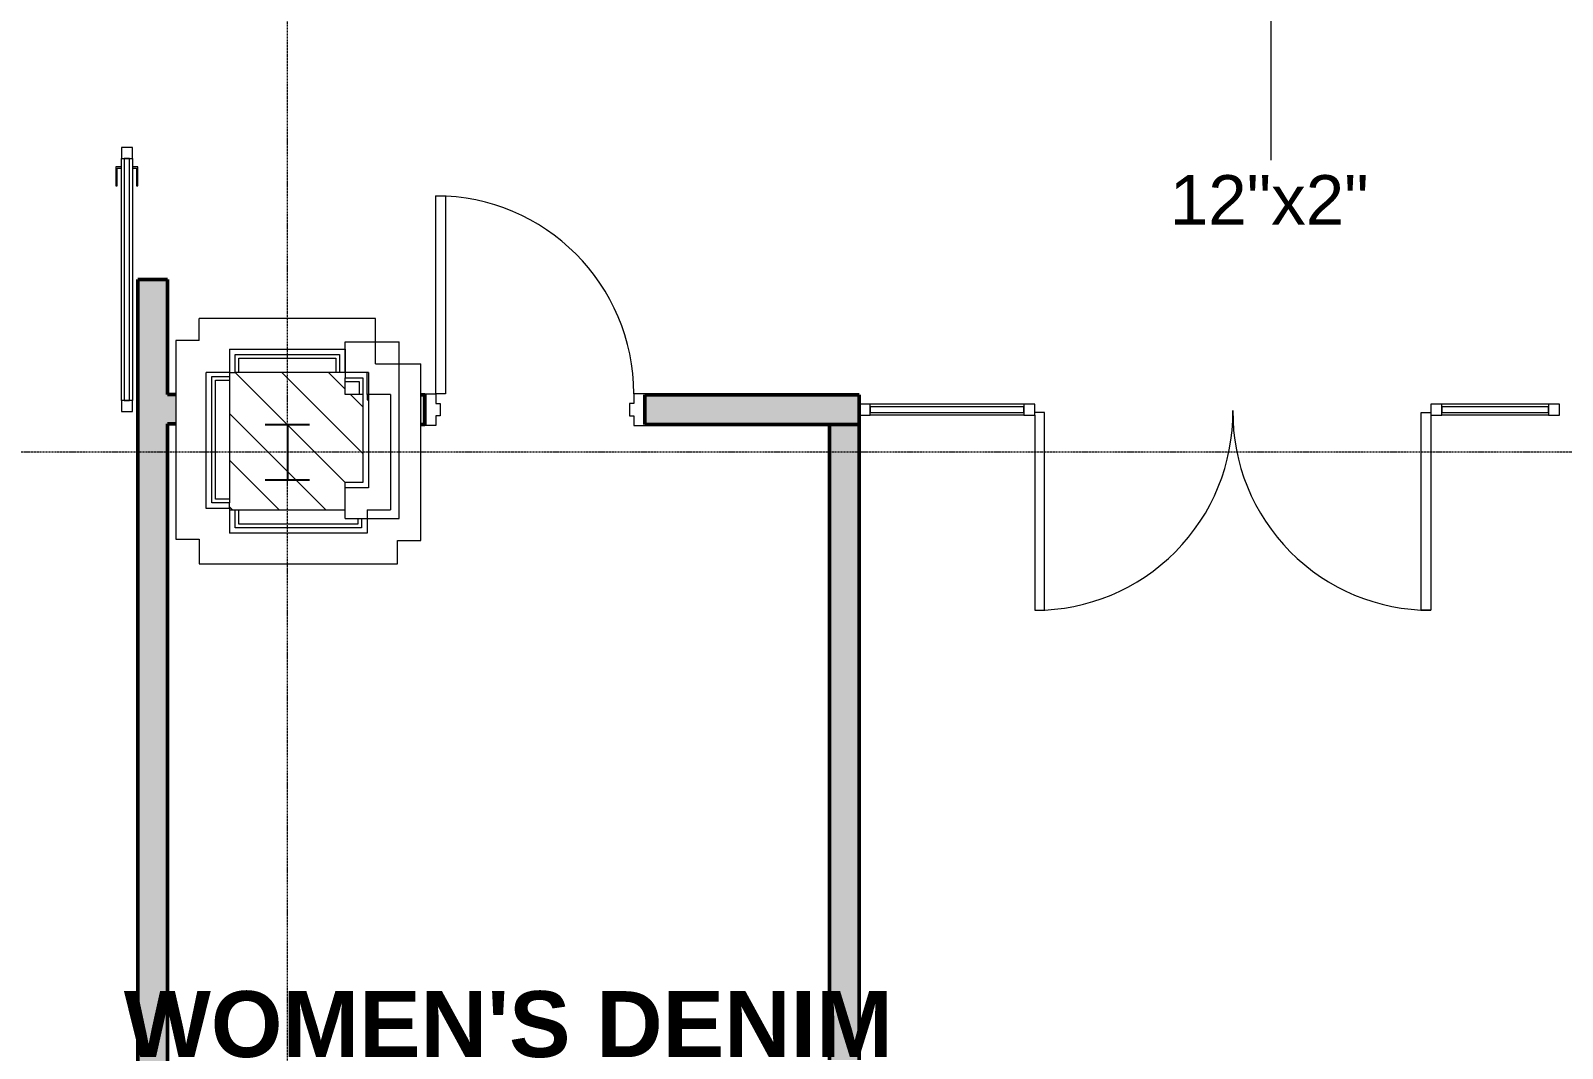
# Model space of a CAD drawing. Header units: inches. Extents: x -956 to 1409, y -1111 to 895.
# Drawn here: x -643.3 to -364.6, y -337.7 to -152.6 of the extents above; entities that cross this region are included whole.
import ezdxf

# ---------------------------------------------------------------- set-up
doc = ezdxf.new("R2010")
doc.units = ezdxf.units.IN
doc.header["$MEASUREMENT"] = 0
doc.linetypes.add('Grid Line 1_4_', pattern=[0.4374999999999999, 0.2499999999999999, -0.06249999999999999, 0.06249999999999999, -0.06249999999999999])
for name, color, linetype, lineweight in [('A-AREA-IDEN', 2, 'Continuous', 9), ('A-DOOR', 31, 'Continuous', 13), ('A-DOOR-FRAM', 31, 'Continuous', 20), ('A-GENM', 13, 'Continuous', 9), ('A-GLAZ-CURT', 52, 'Continuous', 9), ('A-GLAZ-CWMG', 51, 'Continuous', 9), ('A-WALL-PATT', 111, 'Continuous', 13), ('E-CABL-TRAY-IDEN', 211, 'Continuous', 9), ('I-WALL', 2, 'Continuous', 13), ('S-COLS', 52, 'Continuous', 13), ('S-COLS-SYMB', 171, 'Continuous', 20), ('S-GRID', 1, 'Continuous', 9)]:
    doc.layers.add(name, color=color, linetype=linetype, lineweight=lineweight)
doc.styles.add('Arial_1', font='arial.ttf', dxfattribs={"height": 8.999999999999991})
doc.styles.add('Arial_B', font='arialbd.ttf', dxfattribs={"height": 11.99999999999999})

# ---------------------------------------------------------------- blocks, each defined once
blk = doc.blocks.new('Decorative-Column Corner - 8th - Standard-4720607-8TH FLOOR TELECOM UNDERFLOOR ROUTING PLAN')
at = {"layer": 'A-GENM'}
h = blk.add_hatch(dxfattribs=at)
h.set_pattern_fill('FP_46', color=53, style=0, pattern_type=2)
h.set_pattern_definition([(315, (-596.57, -228.744), (4.242640687119286, 4.242640687119286), [])])
h.paths.add_polyline_path([(-10.4999999999988, 11.00000000000023), (-10.4999999999988, 5.999999999999999), (-13.75000000007804, 5.999999999999999), (-13.75000000007787, -9.99999999999977), (-10.49999999999949, -9.99999999999977), (-10.49999999999949, -13.99999999999988), (10.50000000000051, -14.00000000000023), (10.50000000000051, 10.99999999999988), (-1.726787401001274, 10.99999999999988)], flags=0)
at = {"layer": 'A-GENM', "color": 53}
for p, q in [((-20.06640652863673, 20.8164065286334), (-20.06640652863673, 16.56640652863595)), ((16.0664065287923, 20.8164065286334), (-20.06640652863673, 20.8164065286334)), ((16.06640652879229, 16.31640652871359), (16.06640652879229, 20.8164065286334)), ((-24.31640652863342, 16.56640652863595), (-24.31640652863341, -15.56640652879237)), ((-20.06640652863673, 16.56640652863595), (-24.31640652863341, 16.56640652863595)), ((-14.50000000008198, 15.25000000007865), (10.50000000023755, 15.25000000007865)), ((-14.50000000008198, 11.00000000000005), (-14.50000000008198, 15.25000000007865)), ((-13.50000000007776, 14.25000000007859), (9.500000000077737, 14.25000000007859)), ((-13.50000000007776, 12.56640652855793), (-13.50000000007776, 14.25000000007859)), ((9.500000000077737, 14.25000000007859), (9.500000000077737, 11.00000000000001)), ((10.50000000000004, 10.75000000015884), (10.50000000000004, 15.25000000007866)), ((20.31640652863339, 16.31640652871359), (16.06640652879229, 16.31640652871359)), ((20.31640652863339, -19.81640652871544), (20.31640652863339, 16.31640652871359)), ((-12.83578643778521, 12.56640652855798), (-12.83578643778521, 13.58578643778307)), ((-12.83578643778521, 13.58578643778307), (8.83578643778378, 13.58578643778307)), ((8.83578643778378, 13.58578643778307), (8.83578643778378, 10.99999999999759)), ((-18.75000000007866, -10.00000000023761), (-18.75000000007866, 11.0000000000812)), ((-14.50000000008198, 11.00000000000005), (-18.75000000007866, 11.00000000000005)), ((10.4999999999222, 11.00000000000001), (9.500000000077737, 11.00000000000001)), ((10.50000000000075, 10.74999999999907), (10.50000000000075, 9.750000000154614)), ((10.50000000000004, 10.75000000015884), (14.75000000007864, 10.75000000015884)), ((10.50000000000075, 9.750000000154614), (13.75000000007857, 9.750000000154614)), ((10.49999999999493, 9.085786437862065), (13.08578643778305, 9.085786437862064)), ((13.08578643778305, 9.085786437862064), (13.08578643778305, -12.58578643770692)), ((13.75000000007857, 9.750000000154616), (13.75000000007857, -13.25000000000088)), ((14.75000000007864, 10.75000000015884), (14.75000000007864, -13.99999999999938)), ((-18.75000000007866, -10.00000000023761), (-14.4999999999994, -10.00000000023761)), ((-14.50000000000077, -9.000000000077646), (-14.7500000000786, -9.000000000077646)), ((-14.50000000000077, -9.999999999922103), (-14.50000000000077, -9.000000000077645)), ((-14.4999999999994, -10.00000000023761), (-14.4999999999994, -13.99999999999938)), ((13.08578643778306, -12.58578643770692), (10.49999999999758, -12.58578643770692)), ((10.5, -14.00000000000076), (10.5, -13.25000000000088)), ((13.75000000007857, -13.25000000000088), (10.5, -13.25000000000088)), ((-16.06640652863573, -15.56640652879236), (-24.31640652863341, -15.56640652879236)), ((-16.06640652863573, -15.56640652879236), (-16.06640652863573, -23.8164065286334)), ((-14.4999999999994, -13.99999999999938), (-10.50000000008098, -13.99999999999938)), ((-10.49999999992212, -14.00000000000001), (-9.500000000077662, -14.00000000000001)), ((-10.50000000008098, -18.25000000007865), (-10.50000000008098, -13.99999999999938)), ((-9.500000000077662, -17.25000000007858), (-9.500000000077662, -14.00000000000001)), ((-8.835786437784398, -16.58578643778306), (-8.835786437784398, -13.99999999999774)), ((8.835786437784995, -16.58578643778306), (-8.835786437784398, -16.58578643778306)), ((8.835786437784995, -13.99999999999493), (8.835786437784995, -16.58578643778306)), ((10.49999999992229, -14.00000000000076), (9.500000000077831, -14.00000000000076)), ((9.500000000077833, -14.00000000000076), (9.500000000077833, -17.25000000007858)), ((10.50000000023783, -13.99999999999938), (14.75000000007864, -13.99999999999938)), ((10.50000000023783, -18.25000000007865), (10.50000000023783, -13.99999999999938)), ((10.50000000023783, -18.25000000007865), (-10.50000000008098, -18.25000000007865)), ((9.500000000077835, -17.25000000007858), (-9.50000000007766, -17.25000000007858)), ((16.06640652879258, -19.81640652871544), (20.31640652863339, -19.81640652871544)), ((16.06640652879258, -19.81640652871544), (16.06640652879258, -23.8164065286334)), ((-16.06640652863573, -23.8164065286334), (16.06640652879258, -23.8164065286334))]:
    blk.add_line(p, q, dxfattribs=at)
at = {"layer": 'S-COLS', "color": 53, "lineweight": 9}
for p, q in [((-20.31640652863344, 12.56640652855805), (-20.31640652863345, -19.56640652887026)), ((-10.49999999999942, 12.56640652855805), (-20.31640652863344, 12.56640652855805)), ((-10.49999999999942, 12.56640652855805), (-10.49999999999942, 7.000000000003298)), ((-14.7500000000787, -14.00000000031551), (-14.75000000007869, 7.0000000000033)), ((-14.75000000007869, 7.0000000000033), (-10.49999999999943, 7.000000000003297)), ((-13.75000000007863, 5.999999999999953), (-10.50000000000005, 5.999999999999951)), ((-13.75000000007863, -13.00000000015554), (-13.75000000007863, 5.999999999999951)), ((-10.50000000000005, 6.999999999844409), (-10.50000000000005, 5.999999999999951)), ((-13.08578643778311, -12.33578643786298), (-13.08578643778311, -9.999999999999844)), ((-10.50000000000081, -13.00000000015554), (-13.75000000007863, -13.00000000015554)), ((-10.49999999999498, -12.33578643786298), (-13.08578643778311, -12.33578643786298)), ((-10.50000000000081, -14), (-10.50000000000081, -13.00000000015554)), ((-14.7500000000787, -14.00000000031551), (-10.49999999999943, -14.00000000031551)), ((-10.49999999999943, -14.00000000031551), (-10.49999999999943, -19.56640652887026)), ((-10.49999999999943, -19.56640652887026), (-20.31640652863345, -19.56640652887026))]:
    blk.add_line(p, q, dxfattribs=at)
at = {"layer": 'S-COLS', "color": 133, "lineweight": 20}
for p, q in [((9.500000000077842, 11), (-10.49999999999942, 11)), ((10.49999999999999, -13.25000000000088), (10.49999999999999, 9.750000000154515)), ((-13.75000000007869, -10), (-10.50000000000004, -10)), ((-10.50000000000004, -10), (-10.50000000000004, -13.00000000015552)), ((-9.50000000007758, -14), (9.500000000077842, -14))]:
    blk.add_line(p, q, dxfattribs=at)
blk = doc.blocks.new('System Panel - Glazed Centered-3987782-8TH FLOOR TELECOM UNDERFLOOR ROUTING PLAN')
at = {"layer": 'A-GLAZ-CURT', "color": 253, "lineweight": 13}
for p, q in [((13.99999999999997, 0.5000000000000141), (-13.99999999999997, 0.5000000000000141)), ((-13.99999999999997, 0.5000000000000141), (-13.99999999999997, -0.5000000000000141)), ((13.99999999999997, -0.5000000000000141), (13.99999999999997, 0.5000000000000141)), ((-13.99999999999997, -0.5000000000000141), (13.99999999999997, -0.5000000000000141))]:
    blk.add_line(p, q, dxfattribs=at)
blk = doc.blocks.new('Rectangular Mullion - 2_ x 2_ Office Front-3987779-8TH FLOOR TELECOM UNDERFLOOR ROUTING PLAN')
at = {"layer": 'A-GLAZ-CWMG', "color": 53}
for p, q in [((-462.539583590529, -220.5200717271717), (-490.539583590529, -220.5200717271715)), ((-462.539583590529, -222.5200717271716), (-490.539583590529, -222.5200717271715))]:
    blk.add_line(p, q, dxfattribs=at)
blk = doc.blocks.new('Rectangular Mullion - 2_ x 2_ Office Front-V90-8TH FLOOR TELECOM UNDERFLOOR ROUTING PLAN')
at = {"layer": 'A-GLAZ-CWMG', "color": 133, "lineweight": 20}
for p, q in [((-2.000000000000014, 0.9999999999999857), (0, 0.9999999999999857)), ((-2.000000000000014, -0.9999999999999857), (-2.000000000000014, 0.9999999999999857)), ((0, 0.9999999999999857), (0, -0.9999999999999857)), ((0, -0.9999999999999857), (-2.000000000000014, -0.9999999999999857))]:
    blk.add_line(p, q, dxfattribs=at)
blk = doc.blocks.new('System Panel - Glazed Centered-3575875-8TH FLOOR TELECOM UNDERFLOOR ROUTING PLAN')
at = {"layer": 'A-GLAZ-CURT', "color": 253, "lineweight": 13}
for p, q in [((9.701638711712503, 0.5000000000000141), (-9.701638711712503, 0.5000000000000141)), ((-9.701638711712503, 0.5000000000000141), (-9.701638711712503, -0.5000000000000141)), ((9.701638711712503, -0.5000000000000141), (9.701638711712503, 0.5000000000000141)), ((-9.701638711712503, -0.5000000000000141), (9.701638711712503, -0.5000000000000141))]:
    blk.add_line(p, q, dxfattribs=at)
blk = doc.blocks.new('Rectangular Mullion - 2_ x 2_ Office Front-3575873-8TH FLOOR TELECOM UNDERFLOOR ROUTING PLAN')
at = {"layer": 'A-GLAZ-CWMG', "color": 53}
for p, q in [((-367.136306167104, -220.5200717271719), (-386.539583590529, -220.5200717271719)), ((-367.136306167104, -222.5200717271719), (-386.539583590529, -222.5200717271719))]:
    blk.add_line(p, q, dxfattribs=at)
blk = doc.blocks.new('Rectangular Mullion - 2_ x 2_ Office Front-V91-8TH FLOOR TELECOM UNDERFLOOR ROUTING PLAN')
at = {"layer": 'A-GLAZ-CWMG', "color": 133, "lineweight": 20}
for p, q in [((-1.000000000000028, 0.9999999999999857), (1.000000000000028, 0.9999999999999857)), ((-1.000000000000028, -0.9999999999999857), (-1.000000000000028, 0.9999999999999857)), ((1.000000000000028, 0.9999999999999857), (1.000000000000028, -0.9999999999999857)), ((1.000000000000028, -0.9999999999999857), (-1.000000000000028, -0.9999999999999857))]:
    blk.add_line(p, q, dxfattribs=at)
blk = doc.blocks.new('Rectangular Mullion - 2_ x 2_ Office Front-V92-8TH FLOOR TELECOM UNDERFLOOR ROUTING PLAN')
at = {"layer": 'A-GLAZ-CWMG', "color": 133, "lineweight": 20}
for p, q in [((0, 0.9999999999999857), (-1.999999999999971, 0.9999999999999857)), ((-1.999999999999971, 0.9999999999999857), (-1.999999999999971, -0.9999999999999857)), ((0, -0.9999999999999857), (0, 0.9999999999999857)), ((-1.999999999999971, -0.9999999999999857), (0, -0.9999999999999857))]:
    blk.add_line(p, q, dxfattribs=at)
blk = doc.blocks.new('Curtain Wall-Store Front-Double w swing _ Bar - Store Front Door-3601749-8TH FLOOR TELECOM UNDERFLOOR ROUTING PLAN')
at = {"layer": 'A-DOOR', "color": 133, "lineweight": 20}
for p, q in [((-34.2499999999995, -0.500000000001379), (-35.9999999999995, -0.5000000000013817)), ((-35.9999999999995, -1.000000000000153), (-35.99999999999944, -36.50000000000139)), ((-34.24999999999944, -36.50000000000138), (-34.2499999999995, -0.5000000000013837)), ((34.24999999999747, -0.500000000001379), (35.99999999999747, -0.5000000000013817)), ((34.24999999999741, -36.50000000000138), (34.24999999999747, -0.5000000000013837)), ((35.99999999999748, -1.000000000000155), (35.99999999999741, -36.50000000000139)), ((-35.99999999999944, -36.50000000000139), (-34.24999999999944, -36.50000000000138)), ((35.99999999999741, -36.50000000000139), (34.24999999999742, -36.50000000000138))]:
    blk.add_line(p, q, dxfattribs=at)
at = {"layer": 'A-DOOR', "color": 53, "lineweight": 9}
for centre, start, end in [((-35.99999999999952, -0.500000000001363), 270.0000000000002, 0.4999999999997979), ((35.99999999999749, -0.500000000001363), 179.4999999999998, 269.9999999999991)]:
    blk.add_arc(centre, 36.00000000000002, start, end, dxfattribs=at)
blk = doc.blocks.new('Single-HM Frame - Storage 36_ - 8_ H wd-4685095-8TH FLOOR TELECOM UNDERFLOOR ROUTING PLAN')
at = {"layer": 'A-DOOR', "color": 253}
for p, q in [((-17.99999999999998, 2.874999999999921), (-17.99371681472506, 38.87499945168857)), ((-17.99371681472506, 38.87499945168857), (-16.24371684137908, 38.87469401907104)), ((-16.24371684137908, 38.87469401907104), (-16.25000002665401, 2.874694567382388)), ((-16.25000002665401, 2.87469456738239), (-17.99999999999998, 2.874999999999921))]:
    blk.add_line(p, q, dxfattribs=at)
blk.add_arc((-17.99999999999998, 2.875000000000041), 35.99999999999991, 359.9999999999996, 89.9900000000006, dxfattribs=at)
at = {"layer": 'A-DOOR-FRAM', "color": 133}
for p, q in [((-19.99999999999849, 2.874999999999921), (-17.99999999999998, 2.874999999999921)), ((-17.99999999999998, 2.874999999999921), (-17.99999999999998, 1.124999999998105)), ((17.9999999999999, 2.875000000000041), (17.9999999999999, 1.124999999998881)), ((19.99999999999989, 2.875000000000041), (17.9999999999999, 2.875000000000041)), ((-17.99999999999998, 1.124999999998105), (-17.2500000000009, 1.124999999998105)), ((-17.2500000000009, 1.124999999998105), (-17.2500000000009, -1.124999999998953)), ((17.24999999999834, 1.124999999998881), (17.24999999999834, -1.124999999998953)), ((17.9999999999999, 1.124999999998881), (17.24999999999834, 1.124999999998881)), ((-18.00000000000069, -1.124999999998953), (-18.00000000000069, -2.874999999999287)), ((-17.2500000000009, -1.124999999998953), (-18.00000000000069, -1.124999999998953)), ((17.24999999999834, -1.124999999998953), (17.99999999999993, -1.124999999998953)), ((17.99999999999993, -1.124999999998953), (17.99999999999993, -2.874999999999287)), ((-18.00000000000069, -2.874999999999287), (-19.99999999999833, -2.874999999999287)), ((17.99999999999993, -2.874999999999287), (19.99999999999999, -2.874999999999287))]:
    blk.add_line(p, q, dxfattribs=at)
blk = doc.blocks.new('Sliding-Warehouse - 4_ x 8_-4532487-8TH FLOOR TELECOM UNDERFLOOR ROUTING PLAN')
at = {"layer": 'A-DOOR', "color": 253}
for p, q in [((-3.500000000000052, 11.68749999999744), (-7.000000000000049, 11.68749999999744)), ((-7.000000000000049, 11.68749999999744), (-7.000000000000049, 11.43749999999744)), ((-7.000000000000049, 11.43749999999744), (-3.750000000000052, 11.43749999999744)), ((-3.750000000000052, 11.43749999999744), (-3.750000000000052, 10.68749999999744)), ((-3.500000000000052, 10.68749999999744), (-3.500000000000052, 11.68749999999744)), ((-2.00000000000004, 10.18749999999817), (-46.00000000000004, 10.18749999999817)), ((-46.00000000000004, 10.18749999999817), (-46.00000000000004, 9.187499999999478)), ((-46.00000000000004, 9.187499999999478), (-2.00000000000004, 9.187499999999478)), ((-3.750000000000058, 8.68750000000031), (-3.750000000000058, 7.937500000000323)), ((-3.50000000000006, 7.687500000000322), (-3.50000000000006, 8.68750000000031)), ((-2.00000000000004, 9.187499999999478), (-2.00000000000004, 10.18749999999817)), ((-3.750000000000058, 7.937500000000323), (-7.000000000000049, 7.937500000000323)), ((-7.000000000000049, 7.937500000000323), (-7.000000000000049, 7.687500000000322)), ((-7.000000000000049, 7.687500000000322), (-3.50000000000006, 7.687500000000322))]:
    blk.add_line(p, q, dxfattribs=at)
at = {"layer": 'A-DOOR', "color": 133, "lineweight": 20}
for p, q in [((-46.00000000000004, 10.68749999999739), (-48.00000000000002, 10.68749999999739)), ((-48.00000000000002, 10.68749999999739), (-48.00000000000004, 8.687500000000261)), ((-48.00000000000004, 8.687500000000261), (-46.00000000000005, 8.687500000000256)), ((-46.00000000000005, 8.687500000000256), (-46.00000000000004, 10.68749999999739)), ((-3.847339113960424e-14, 10.68749999999724), (-2.000000000000037, 10.68749999999724)), ((-2.000000000000037, 10.68749999999724), (-2.000000000000044, 8.687500000000112)), ((-2.000000000000044, 8.687500000000112), (-4.496403249731883e-14, 8.687500000000107)), ((-4.493488914291338e-14, 8.687500000000107), (-3.847339113960424e-14, 10.68749999999724))]:
    blk.add_line(p, q, dxfattribs=at)
at = {"layer": 'A-DOOR', "color": 53, "lineweight": 9}
for p, q in [((-46.00000000000004, 10.68749999999739), (-2.00000000000004, 10.68749999999724)), ((-2.000000000000044, 8.687500000000112), (-46.00000000000005, 8.687500000000256))]:
    blk.add_line(p, q, dxfattribs=at)
blk = doc.blocks.new('18433_1 - AEO NY - CENTRAL_rvt-1-8TH FLOOR TELECOM UNDERFLOOR ROUTING PLAN')
at = {"layer": 'A-WALL-PATT', "lineweight": 5}
h = blk.add_hatch(color=9, dxfattribs=at)
h.paths.add_polyline_path([(-623.7613061671037, -218.7442861473869), (-618.3863061671038, -218.7442861473865), (-618.3863061671036, -197.8325717271715), (-623.7613061671035, -197.8325717271715), (-623.7613061671035, -207.8437919637816)], flags=0)
h.paths.add_polyline_path([(-623.7613061671035, -149.8325717271711), (-618.3863061671035, -149.8325717271711), (-618.3863061671032, 102.7557138526119), (-623.7613061671032, 102.7557138526119), (-623.7613061671035, -142.6192861473882)], flags=0)
h.paths.add_polyline_path([(-623.761306167103, 150.7557138526119), (-618.3863061671032, 150.7557138526119), (-618.3863061671032, 168.130713852612), (-623.7613061671028, 168.130713852612), (-623.761306167103, 154.755713852612)], flags=0)
h.paths.add_polyline_path([(-623.7613061671028, 216.130713852612), (-618.3863061671029, 216.130713852612), (-618.3863061671025, 545.8221203812451), (-623.7613061671025, 545.8221203812451), (-623.7613061671028, 227.7507333403428)], flags=0)
h.paths.add_polyline_path([(-618.3863061671022, 593.822120381245), (-618.3863061671019, 800.7557138526124), (-623.761306167102, 800.7557138526124), (-623.7613061671024, 593.822120381245)], flags=0)
at = {"layer": 'A-WALL-PATT'}
for points in [[(-616.886306167104, -224.1192861473871), (-616.886306167104, -218.7442861473869), (-623.7613061671037, -218.7442861473869), (-623.7613061671037, -224.1192861473868), (-616.941595719295, -224.1192861473871)], [(-618.3863061671043, -526.6192861473888), (-618.3863061671038, -224.1192861473871), (-623.7613061671037, -224.1192861473868), (-623.7613061671042, -526.6192861473885)], [(-492.5395835905296, -300.0200717271721), (-492.5395835905296, -224.2075717271717), (-497.9145835905294, -224.2075717271717), (-497.9145835905294, -300.0200717271721)], [(-492.5395835905299, -530.2442861473893), (-492.5395835905296, -300.0200717271721), (-497.9145835905294, -300.0200717271721), (-497.91458359053, -530.2442861473893)]]:
    blk.add_hatch(color=253, dxfattribs=at).paths.add_polyline_path(points, flags=0)
h = blk.add_hatch(color=253, dxfattribs=at)
h.paths.add_polyline_path([(-531.5395835905293, -224.2075717271717), (-492.5395835905296, -224.2075717271717), (-492.5395835905296, -218.8325717271718), (-531.5395835905293, -218.8325717271718)], flags=0)
h.paths.add_polyline_path([(-572.253493109837, -224.2075717271714), (-571.5395835905294, -224.2075717271714), (-571.5395835905294, -218.8325717271715), (-572.253493109837, -218.8325717271715), (-572.253493109837, -223.7297245735394)], flags=0)
at = {"layer": 'I-WALL', "color": 213, "lineweight": 50}
for p, q in [((-623.761306167103, -197.8325717271712), (-623.761306167103, -218.7442861473866)), ((-618.386306167103, -197.8325717271712), (-623.761306167103, -197.8325717271712)), ((-618.3863061671032, -218.7442861473864), (-618.386306167103, -197.8325717271712)), ((-623.761306167103, -218.7442861473866), (-623.761306167103, -224.1192861473866)), ((-616.8863061671032, -218.7442861473866), (-618.3863061671032, -218.7442861473866)), ((-571.539583590529, -218.8325717271713), (-572.2534931098364, -218.8325717271713)), ((-571.539583590529, -224.2075717271713), (-571.539583590529, -218.8325717271713)), ((-492.539583590529, -218.8325717271715), (-531.539583590529, -218.8325717271714)), ((-531.539583590529, -218.8325717271714), (-531.539583590529, -224.2075717271714)), ((-492.539583590529, -224.2075717271715), (-492.539583590529, -218.8325717271715)), ((-623.761306167103, -224.1192861473866), (-623.7613061671036, -526.619286147388)), ((-618.3863061671032, -224.1192861473867), (-616.8863061671032, -224.1192861473867)), ((-618.3863061671036, -526.6192861473882), (-618.3863061671032, -224.1192861473866)), ((-572.2534931098367, -224.2075717271713), (-571.539583590529, -224.2075717271713)), ((-531.539583590529, -224.2075717271714), (-492.539583590529, -224.2075717271715)), ((-492.539583590529, -224.2075717271715), (-497.914583590529, -224.2075717271715)), ((-497.914583590529, -224.2075717271715), (-497.914583590529, -300.0200717271718)), ((-492.539583590529, -300.0200717271718), (-492.539583590529, -224.2075717271715)), ((-497.914583590529, -300.0200717271719), (-497.9145835905294, -530.2442861473886)), ((-492.5395835905294, -530.2442861473886), (-492.539583590529, -300.0200717271719))]:
    blk.add_line(p, q, dxfattribs=at)
at = {"layer": 'S-GRID', "linetype": 'Grid Line 1_4_'}
for p, q in [((-596.5698996384705, -581.2442861473944), (-596.5698996384681, 870.8504912189069)), ((965.7902260333522, -229.2442861473899), (-931.8233718135943, -229.2442861473838))]:
    blk.add_line(p, q, dxfattribs=at)
at = {"color": 53, "lineweight": 9}
for name, p, rotation in [('Sliding-Warehouse - 4_ x 8_-4532487-8TH FLOOR TELECOM UNDERFLOOR ROUTING PLAN', (-616.0738061671027, -173.8325717271712), 89.99999999999991), ('Decorative-Column Corner - 8th - Standard-4720607-8TH FLOOR TELECOM UNDERFLOOR ROUTING PLAN', (-596.5698996384699, -228.7442861473848), 180), ('Rectangular Mullion - 2_ x 2_ Office Front-V92-8TH FLOOR TELECOM UNDERFLOOR ROUTING PLAN', (-492.539583590529, -221.5200717271715), 180)]:
    blk.add_blockref(name, p, dxfattribs=dict(at, rotation=rotation))
for name, p in [('Single-HM Frame - Storage 36_ - 8_ H wd-4685095-8TH FLOOR TELECOM UNDERFLOOR ROUTING PLAN', (-551.5395835905289, -221.5200717271713)), ('Rectangular Mullion - 2_ x 2_ Office Front-3987779-8TH FLOOR TELECOM UNDERFLOOR ROUTING PLAN', (0, 0)), ('System Panel - Glazed Centered-3987782-8TH FLOOR TELECOM UNDERFLOOR ROUTING PLAN', (-476.5395835905291, -221.5200717271716)), ('Curtain Wall-Store Front-Double w swing _ Bar - Store Front Door-3601749-8TH FLOOR TELECOM UNDERFLOOR ROUTING PLAN', (-424.539583590529, -221.5200717271718)), ('Rectangular Mullion - 2_ x 2_ Office Front-3575873-8TH FLOOR TELECOM UNDERFLOOR ROUTING PLAN', (0, 0)), ('System Panel - Glazed Centered-3575875-8TH FLOOR TELECOM UNDERFLOOR ROUTING PLAN', (-376.8379448788166, -221.5200717271719))]:
    blk.add_blockref(name, p, dxfattribs=at)
at = {"color": 53, "lineweight": 9, "extrusion": (0, 0, -1), "rotation": 180}
for name, p in [('Rectangular Mullion - 2_ x 2_ Office Front-V91-8TH FLOOR TELECOM UNDERFLOOR ROUTING PLAN', (461.5395835905278, -221.5200717271716)), ('Rectangular Mullion - 2_ x 2_ Office Front-V91-8TH FLOOR TELECOM UNDERFLOOR ROUTING PLAN', (387.539583590529, -221.5200717271719)), ('Rectangular Mullion - 2_ x 2_ Office Front-V90-8TH FLOOR TELECOM UNDERFLOOR ROUTING PLAN', (365.1363061671041, -221.5200717271719))]:
    blk.add_blockref(name, p, dxfattribs=at)
blk = doc.blocks.new('W-Wide Flange-Column - W10X49-835080-8TH FLOOR TELECOM UNDERFLOOR ROUTING PLAN')
at = {"layer": 'S-COLS-SYMB', "color": 63, "lineweight": 25}
for p, q in [((-4.010000000000002, 5.05000000000001), (4.009999999999995, 5.05000000000001)), ((-1.204320005865852e-14, 5.05000000000001), (-1.204320005865852e-14, -5.049999999999986)), ((-4.00999999999995, -5.049999999999986), (4.01000000000004, -5.049999999999986))]:
    blk.add_line(p, q, dxfattribs=at)
blk = doc.blocks.new('5649_structural model_2019_rvt-1-8TH FLOOR TELECOM UNDERFLOOR ROUTING PLAN')
at = {"color": 123, "lineweight": 13}
blk.add_blockref('W-Wide Flange-Column - W10X49-835080-8TH FLOOR TELECOM UNDERFLOOR ROUTING PLAN', (-596.5698996384699, -229.2442861473848), dxfattribs=at)

msp = doc.modelspace()

# ---------------------------------------------------------------- block references
at = {"lineweight": 5}
msp.add_blockref('18433_1 - AEO NY - CENTRAL_rvt-1-8TH FLOOR TELECOM UNDERFLOOR ROUTING PLAN', (0, 0), dxfattribs=at)

# ---------------------------------------------------------------- next in the draw order: linework, layer by layer
at = {"layer": 'E-CABL-TRAY-IDEN'}
msp.add_line((-417.6423940665609, -134.6418339264003), (-417.6423940665609, -176.110435105906), dxfattribs=at)

# ---------------------------------------------------------------- next in the draw order: block references
at = {"lineweight": 5}
msp.add_blockref('5649_structural model_2019_rvt-1-8TH FLOOR TELECOM UNDERFLOOR ROUTING PLAN', (0, 0), dxfattribs=at)

# ---------------------------------------------------------------- next in the draw order: texts
at = {"layer": 'A-AREA-IDEN', "insert": (-626.3164799025176, -327.2988401250191), "char_height": 11.99999999999999, "width": 170.8919999999998, "attachment_point": 1, "style": 'Arial_B'}
msp.add_mtext("WOMEN'S DENIM", dxfattribs=at)
at = {"layer": 'E-CABL-TRAY-IDEN', "insert": (-436.0108980035687, -178.860435105906), "char_height": 8.999999999999991, "width": 44.23799999999995, "attachment_point": 1, "style": 'Arial_1'}
msp.add_mtext('12"x2"', dxfattribs=at)

doc.saveas('drawing.dxf')
